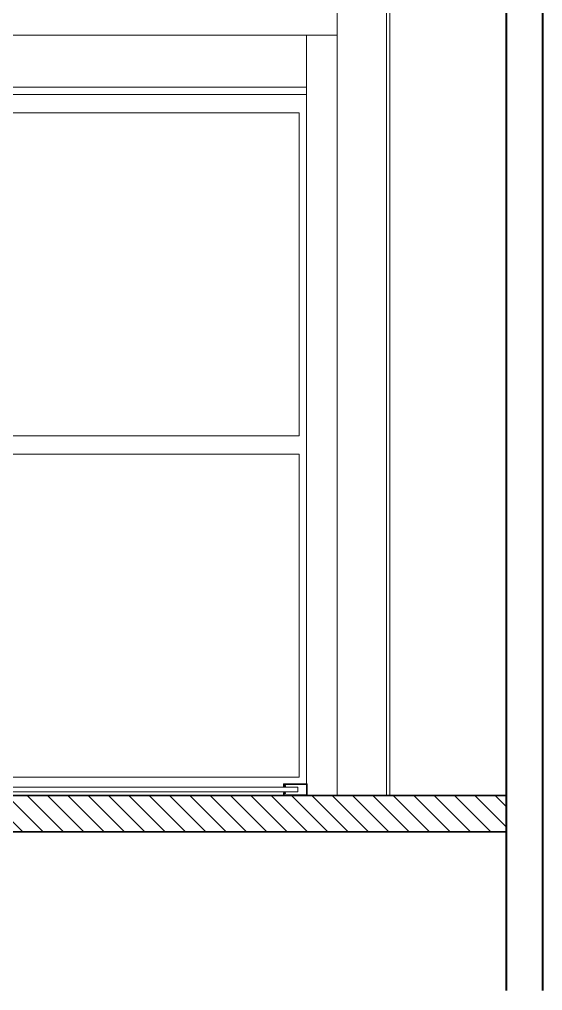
# Model space of a CAD drawing. Extents: x 65572 to 72871, y 30718 to 33858.
# Drawn here: x 67136.1 to 67208.1, y 32213.1 to 32346.8 of the extents above; entities that cross this region are included whole.
import ezdxf

# ---------------------------------------------------------------- set-up
doc = ezdxf.new("R2010")
doc.units = 0
doc.header["$LTSCALE"] = 0.5
doc.header["$MEASUREMENT"] = 0
doc.layers.get('0').update_dxf_attribs({"color": 20, "linetype": 'CONTINUOUS'})
for name, color, linetype, lineweight in [('Framing', 142, 'CONTINUOUS', 13), ('Hatches', 8, 'CONTINUOUS', 5), ('Structure', 7, 'CONTINUOUS', 40), ('Viewed', 150, 'CONTINUOUS', 9), ('Walls', 7, 'CONTINUOUS', 35)]:
    doc.layers.add(name, color=color, linetype=linetype, lineweight=lineweight)

msp = doc.modelspace()

# ---------------------------------------------------------------- hatches: boundary and pattern name
at = {"layer": 'Hatches', "linetype": 'ByBlock'}
h = msp.add_hatch(dxfattribs=at)
h.set_pattern_fill('ANSI31', color=256, scale=15.838381, style=0)
h.set_pattern_definition([(135, (66012.1274, 32203.0825), (-1.3999283, -1.3999283), [])])
h.paths.add_polyline_path([(67203.120078, 32239.968035), (67203.120078, 32234.968035), (67069.138349, 32234.968035), (67069.138349, 32239.968035)])

# ---------------------------------------------------------------- linework, layer by layer
at = {"color": 0}
msp.add_line((67186.620078, 32239.969966), (67187.120078, 32239.969966), dxfattribs=at)
at = {"layer": 'Framing'}
for p, q in [((67186.620078, 32239.969966), (67186.620078, 32435.969966)), ((67187.120078, 32239.969966), (67187.120078, 32435.969966)), ((67174.422192, 32241.093035), (67070.13374, 32241.093035)), ((67172.475547, 32241.218035), (67172.475547, 32241.593035)), ((67172.475547, 32241.593035), (67175.725547, 32241.593035)), ((67172.756797, 32241.218035), (67172.475547, 32241.218035)), ((67175.620078, 32241.487566), (67172.581016, 32241.487566)), ((67172.581016, 32241.487566), (67172.581016, 32241.323504)), ((67172.581016, 32241.323504), (67172.756797, 32241.323504)), ((67172.756797, 32241.323504), (67172.756797, 32241.218035)), ((67174.422192, 32240.468035), (67174.422192, 32241.093035)), ((67175.620078, 32240.073504), (67175.620078, 32241.487566)), ((67175.620078, 32241.487566), (67175.620078, 32240.073504)), ((67175.725547, 32241.593035), (67175.725547, 32239.968035)), ((67174.422192, 32240.468035), (67070.13374, 32240.468035)), ((67172.475547, 32239.968035), (67172.475547, 32240.343035)), ((67172.475547, 32240.343035), (67172.756797, 32240.343035)), ((67175.725547, 32239.968035), (67172.475547, 32239.968035)), ((67172.756797, 32240.237566), (67172.581016, 32240.237566)), ((67172.581016, 32240.237566), (67172.581016, 32240.073504)), ((67172.581016, 32240.073504), (67175.620078, 32240.073504)), ((67172.756797, 32240.343035), (67172.756797, 32240.237566))]:
    msp.add_line(p, q, dxfattribs=at)
at = {"layer": 'Structure'}
for p, q in [((67203.120078, 32459.039741), (67203.120078, 32239.968035)), ((67203.120078, 32435.968035), (67203.120078, 32239.968035)), ((67203.120078, 32372.468035), (67203.120078, 32337.468035)), ((67203.120078, 32368.468035), (67203.120078, 32336.468035)), ((67208.120078, 32368.468035), (67208.120078, 32336.468035)), ((67203.120078, 32337.468035), (67203.120078, 32213.10795)), ((67208.120078, 32337.468035), (67208.120078, 32213.10795)), ((67203.120078, 32239.968035), (67203.120078, 32234.968035))]:
    msp.add_line(p, q, dxfattribs=at)
at = {"layer": 'Viewed', "linetype": 'ByBlock'}
for p, q in [((67179.870078, 32435.968035), (67179.870078, 32239.968035)), ((67179.870078, 32372.161055), (67179.870078, 32344.661055)), ((67179.870078, 32344.661055), (67069.629214, 32344.661055)), ((67175.620078, 32344.661055), (67175.620078, 32241.593035)), ((67175.620078, 32344.661055), (67179.870078, 32344.661055)), ((67179.870078, 32344.661055), (67179.870078, 32239.968035)), ((67086.458646, 32337.468035), (67175.620078, 32337.468035)), ((67175.620078, 32336.468035), (67102.120078, 32336.468035)), ((67175.620078, 32336.468035), (67102.120078, 32336.468035)), ((67174.620078, 32333.968035), (67102.120078, 32333.968035)), ((67174.620078, 32333.968035), (67102.120078, 32333.968035)), ((67174.620078, 32289.468035), (67174.620078, 32333.968035)), ((67174.620078, 32289.468035), (67174.620078, 32333.968035)), ((67107.624773, 32289.468035), (67174.620078, 32289.468035)), ((67107.624773, 32289.468035), (67174.620078, 32289.468035)), ((67174.620078, 32286.968035), (67107.624773, 32286.968035)), ((67174.620078, 32286.968035), (67107.624773, 32286.968035)), ((67174.620078, 32242.468035), (67174.620078, 32286.968035)), ((67174.620078, 32242.468035), (67174.620078, 32286.968035)), ((67072.120078, 32242.468035), (67174.620078, 32242.468035)), ((67072.120078, 32242.468035), (67174.620078, 32242.468035))]:
    msp.add_line(p, q, dxfattribs=at)
at = {"layer": 'Walls'}
for p, q in [((67069.138349, 32239.968035), (67203.120078, 32239.968035)), ((67203.120078, 32234.968035), (67069.138349, 32234.968035))]:
    msp.add_line(p, q, dxfattribs=at)

doc.saveas('drawing.dxf')
